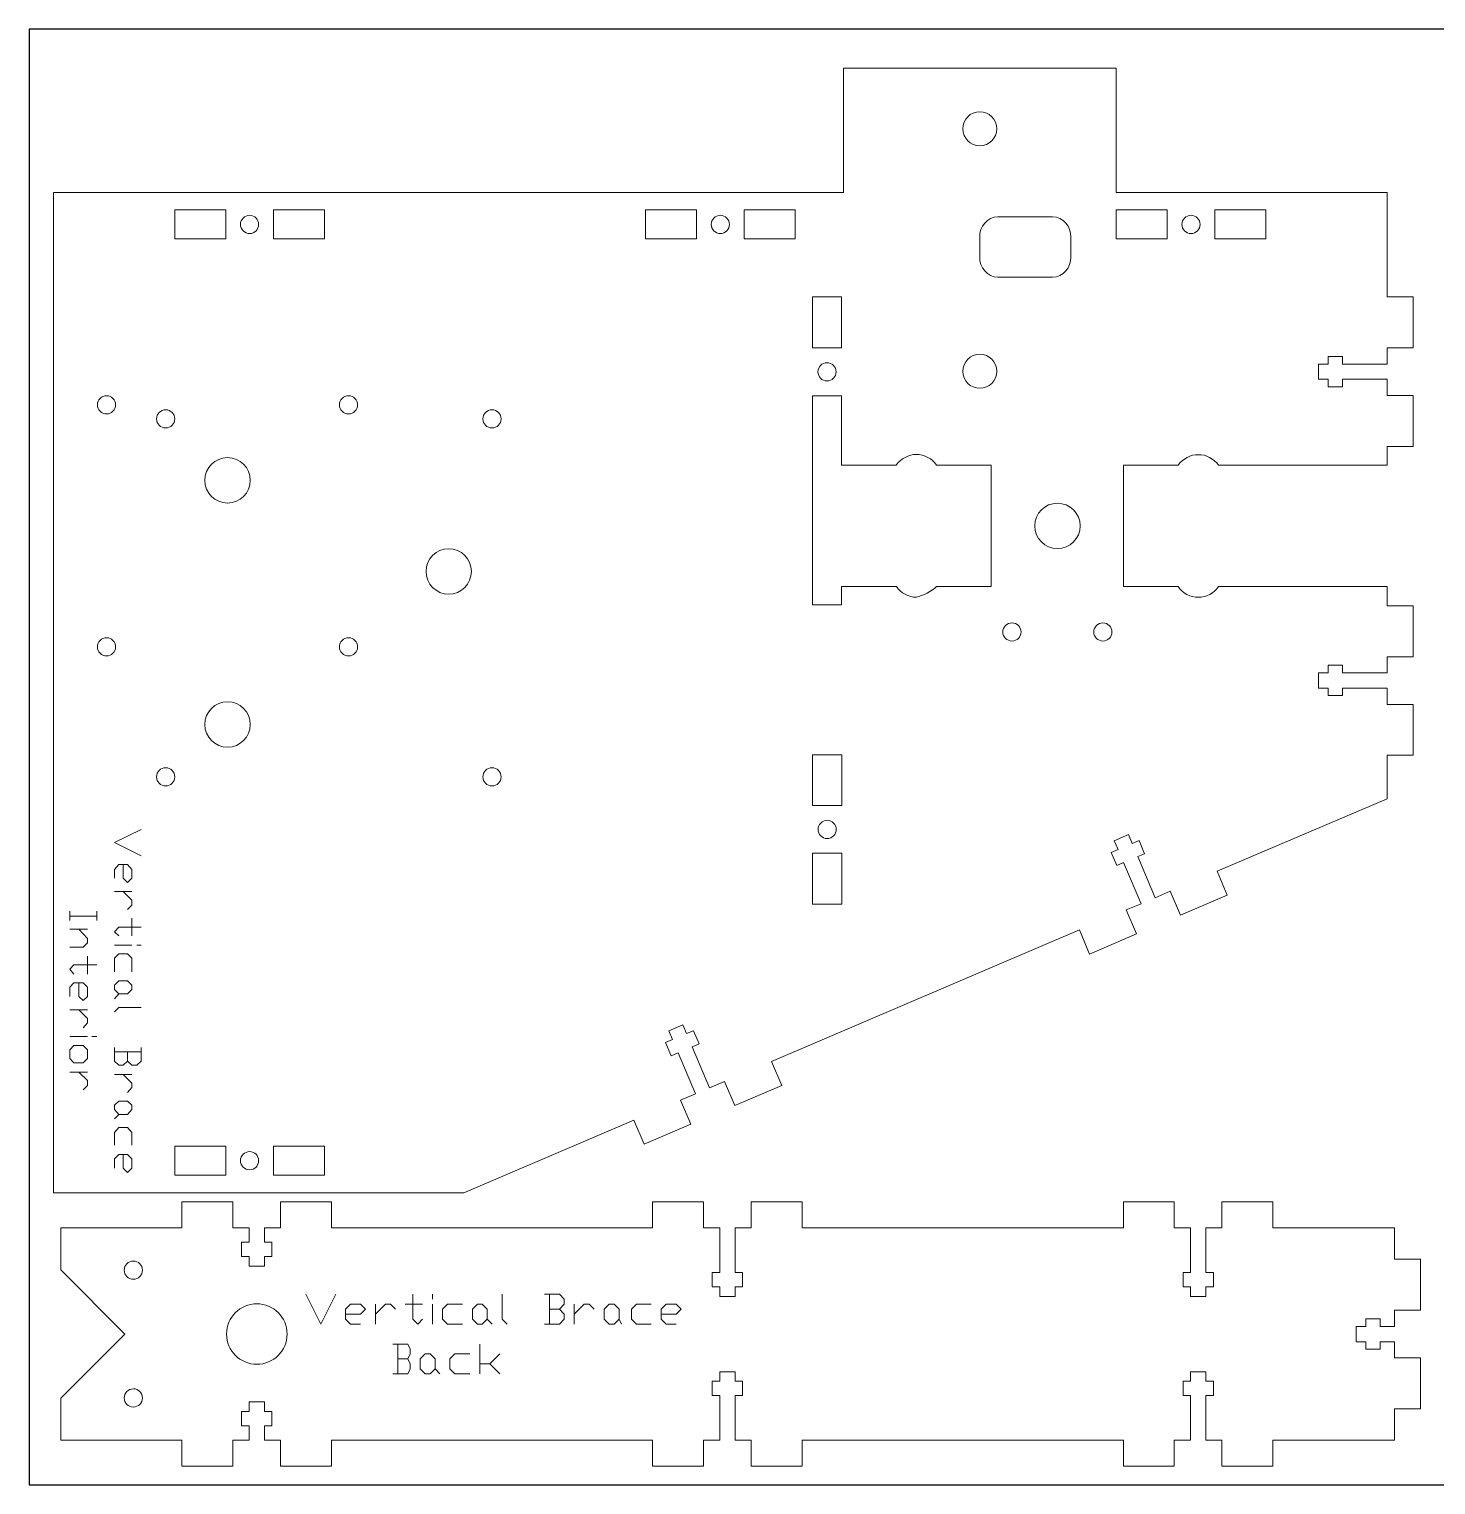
# Model space of a CAD drawing. Header units: inches. Extents: x -9.5 to 14.5, y -6 to 6.
# Drawn here: x -9.5 to 2.09, y -6 to 6 of the extents above; entities that cross this region are included whole.
import ezdxf

# ---------------------------------------------------------------- set-up
doc = ezdxf.new("R2010")
doc.units = ezdxf.units.IN
doc.layers.get('0').update_dxf_attribs({"linetype": 'CONTINUOUS', "lineweight": 25, "true_color": 0x000000})
doc.layers.add('CUT_SHEET_6', color=179, linetype='CONTINUOUS', true_color=0x131326)

# ---------------------------------------------------------------- blocks, each defined once
blk = doc.blocks.new('BORDER')
for p, q in [((24, 0), (0, 0)), ((0, 0), (0, -12)), ((0, -12), (24, -12))]:
    blk.add_line(p, q)
blk = doc.blocks.new('vertbrace_a')
at = {"layer": 'CUT_SHEET_6', "color": 3, "lineweight": 15, "true_color": 0x00ff00}
for p, q in [((0.999, 0), (0.999, 0.215)), ((0.999, 0.215), (1.419, 0.215)), ((1.419, 0.215), (1.419, 0)), ((1.813, 0), (1.813, 0.215)), ((1.813, 0.215), (2.232, 0.215)), ((2.232, 0.215), (2.232, 0)), ((4.88, 0), (4.88, 0.215)), ((4.88, 0.215), (5.3, 0.215)), ((5.3, 0.215), (5.3, 0)), ((5.693, 0), (5.693, 0.215)), ((5.693, 0.215), (6.113, 0.215)), ((6.113, 0.215), (6.113, 0)), ((8.761, 0), (8.761, 0.215)), ((8.761, 0.215), (9.181, 0.215)), ((9.181, 0.215), (9.181, 0)), ((9.574, 0), (9.574, 0.215)), ((9.574, 0.215), (9.994, 0.215)), ((9.994, 0.215), (9.994, 0)), ((0, -0.345), (0, 0)), ((0, 0), (0.999, 0)), ((1.419, 0), (1.553, 0)), ((1.553, 0), (1.553, -0.118)), ((1.679, -0.118), (1.679, 0)), ((1.679, 0), (1.813, 0)), ((2.232, 0), (4.88, 0)), ((5.3, 0), (5.434, 0)), ((5.434, 0), (5.434, -0.368)), ((5.56, -0.368), (5.56, 0)), ((5.56, 0), (5.693, 0)), ((6.113, 0), (8.761, 0)), ((9.994, 0), (10.995, 0)), ((10.995, 0), (10.995, -0.258)), ((1.553, -0.118), (1.491, -0.118)), ((1.491, -0.118), (1.491, -0.236)), ((1.741, -0.118), (1.679, -0.118)), ((1.741, -0.236), (1.741, -0.118)), ((9.181, 0), (9.315, 0)), ((9.315, 0), (9.315, -0.368)), ((9.441, -0.368), (9.441, 0)), ((9.441, 0), (9.574, 0)), ((1.491, -0.236), (1.553, -0.236)), ((1.553, -0.236), (1.553, -0.315)), ((1.679, -0.315), (1.679, -0.236)), ((1.679, -0.236), (1.741, -0.236)), ((0.53, -0.875), (0, -0.345)), ((1.553, -0.315), (1.679, -0.315)), ((10.995, -0.258), (11.21, -0.258)), ((11.21, -0.258), (11.21, -0.678)), ((5.434, -0.368), (5.372, -0.368)), ((5.372, -0.368), (5.372, -0.486)), ((5.622, -0.368), (5.56, -0.368)), ((5.622, -0.486), (5.622, -0.368)), ((9.315, -0.368), (9.253, -0.368)), ((9.253, -0.368), (9.253, -0.486)), ((9.503, -0.368), (9.441, -0.368)), ((9.503, -0.486), (9.503, -0.368)), ((5.372, -0.486), (5.434, -0.486)), ((5.434, -0.486), (5.434, -0.565)), ((5.434, -0.565), (5.56, -0.565)), ((5.56, -0.565), (5.56, -0.486)), ((5.56, -0.486), (5.622, -0.486)), ((9.253, -0.486), (9.315, -0.486)), ((9.315, -0.486), (9.315, -0.565)), ((9.315, -0.565), (9.441, -0.565)), ((9.441, -0.565), (9.441, -0.486)), ((9.441, -0.486), (9.503, -0.486)), ((11.21, -0.678), (10.995, -0.678)), ((10.995, -0.678), (10.995, -0.812)), ((10.759, -0.812), (10.68, -0.812)), ((10.68, -0.812), (10.68, -0.938)), ((10.877, -0.75), (10.759, -0.75)), ((10.759, -0.75), (10.759, -0.812)), ((10.877, -0.812), (10.877, -0.75)), ((10.995, -0.812), (10.877, -0.812)), ((0, -1.404), (0.53, -0.875)), ((10.68, -0.938), (10.759, -0.938)), ((10.759, -0.938), (10.759, -1)), ((10.877, -1), (10.877, -0.938)), ((10.877, -0.938), (10.995, -0.938)), ((10.995, -0.938), (10.995, -1.071)), ((10.759, -1), (10.877, -1)), ((10.995, -1.071), (11.21, -1.071)), ((11.21, -1.071), (11.21, -1.491)), ((5.56, -1.185), (5.434, -1.185)), ((5.434, -1.185), (5.434, -1.263)), ((5.56, -1.263), (5.56, -1.185)), ((9.441, -1.185), (9.315, -1.185)), ((9.315, -1.185), (9.315, -1.263)), ((9.441, -1.263), (9.441, -1.185)), ((5.434, -1.263), (5.372, -1.263)), ((5.372, -1.263), (5.372, -1.381)), ((5.622, -1.263), (5.56, -1.263)), ((5.622, -1.381), (5.622, -1.263)), ((9.315, -1.263), (9.253, -1.263)), ((9.253, -1.263), (9.253, -1.381)), ((9.503, -1.263), (9.441, -1.263)), ((9.503, -1.381), (9.503, -1.263)), ((0, -1.749), (0, -1.404)), ((1.679, -1.434), (1.553, -1.434)), ((1.553, -1.434), (1.553, -1.513)), ((1.679, -1.513), (1.679, -1.434)), ((5.372, -1.381), (5.434, -1.381)), ((5.434, -1.381), (5.434, -1.749)), ((5.56, -1.749), (5.56, -1.381)), ((5.56, -1.381), (5.622, -1.381)), ((9.253, -1.381), (9.315, -1.381)), ((9.315, -1.381), (9.315, -1.749)), ((9.441, -1.749), (9.441, -1.381)), ((9.441, -1.381), (9.503, -1.381)), ((1.553, -1.513), (1.491, -1.513)), ((1.491, -1.513), (1.491, -1.631)), ((1.741, -1.513), (1.679, -1.513)), ((1.741, -1.631), (1.741, -1.513)), ((11.21, -1.491), (10.995, -1.491)), ((10.995, -1.491), (10.995, -1.749)), ((1.491, -1.631), (1.553, -1.631)), ((1.553, -1.631), (1.553, -1.749)), ((1.679, -1.749), (1.679, -1.631)), ((1.679, -1.631), (1.741, -1.631)), ((0.999, -1.749), (0, -1.749)), ((0.999, -1.964), (0.999, -1.749)), ((1.553, -1.749), (1.419, -1.749)), ((1.419, -1.749), (1.419, -1.964)), ((1.813, -1.749), (1.679, -1.749)), ((1.813, -1.964), (1.813, -1.749)), ((4.88, -1.749), (2.232, -1.749)), ((2.232, -1.749), (2.232, -1.964)), ((4.88, -1.964), (4.88, -1.749)), ((5.434, -1.749), (5.3, -1.749)), ((5.3, -1.749), (5.3, -1.964)), ((5.693, -1.749), (5.56, -1.749)), ((5.693, -1.964), (5.693, -1.749)), ((8.761, -1.749), (6.113, -1.749)), ((6.113, -1.749), (6.113, -1.964)), ((8.761, -1.964), (8.761, -1.749)), ((9.315, -1.749), (9.181, -1.749)), ((9.181, -1.749), (9.181, -1.964)), ((9.574, -1.749), (9.441, -1.749)), ((9.574, -1.964), (9.574, -1.749)), ((10.995, -1.749), (9.994, -1.749)), ((9.994, -1.749), (9.994, -1.964)), ((1.419, -1.964), (0.999, -1.964)), ((2.232, -1.964), (1.813, -1.964)), ((5.3, -1.964), (4.88, -1.964)), ((6.113, -1.964), (5.693, -1.964)), ((9.181, -1.964), (8.761, -1.964)), ((9.994, -1.964), (9.574, -1.964))]:
    blk.add_line(p, q, dxfattribs=at)
at = {"layer": 'CUT_SHEET_6', "color": 7, "lineweight": 15, "true_color": 0xffffff}
for p, q in [((2.021, -0.547), (2.144, -0.793)), ((2.144, -0.793), (2.267, -0.547)), ((2.902, -0.547), (2.902, -0.752)), ((3.066, -0.588), (3.066, -0.547)), ((3.64, -0.547), (3.64, -0.752)), ((4.111, -0.547), (3.988, -0.547)), ((4.029, -0.547), (4.029, -0.793)), ((4.152, -0.588), (4.111, -0.547)), ((4.152, -0.629), (4.152, -0.588)), ((2.39, -0.629), (2.349, -0.67)), ((2.349, -0.67), (2.349, -0.752)), ((2.349, -0.711), (2.472, -0.711)), ((2.472, -0.629), (2.39, -0.629)), ((2.513, -0.67), (2.472, -0.629)), ((2.472, -0.711), (2.513, -0.67)), ((2.595, -0.711), (2.677, -0.629)), ((2.595, -0.793), (2.595, -0.629)), ((2.677, -0.629), (2.718, -0.629)), ((2.718, -0.629), (2.759, -0.67)), ((2.841, -0.629), (2.984, -0.629)), ((3.066, -0.793), (3.066, -0.629)), ((3.189, -0.629), (3.148, -0.67)), ((3.148, -0.67), (3.148, -0.752)), ((3.312, -0.629), (3.189, -0.629)), ((3.394, -0.67), (3.435, -0.629)), ((3.394, -0.752), (3.394, -0.67)), ((3.435, -0.629), (3.476, -0.629)), ((3.476, -0.629), (3.517, -0.67)), ((3.517, -0.67), (3.517, -0.752)), ((4.111, -0.67), (4.029, -0.67)), ((4.111, -0.67), (4.152, -0.629)), ((4.152, -0.711), (4.111, -0.67)), ((4.152, -0.752), (4.152, -0.711)), ((4.234, -0.711), (4.316, -0.629)), ((4.234, -0.793), (4.234, -0.629)), ((4.316, -0.629), (4.357, -0.629)), ((4.357, -0.629), (4.398, -0.67)), ((4.48, -0.67), (4.521, -0.629)), ((4.48, -0.752), (4.48, -0.67)), ((4.521, -0.629), (4.562, -0.629)), ((4.562, -0.629), (4.603, -0.67)), ((4.603, -0.67), (4.603, -0.752)), ((4.746, -0.629), (4.705, -0.67)), ((4.705, -0.67), (4.705, -0.752)), ((4.869, -0.629), (4.746, -0.629)), ((4.992, -0.629), (4.951, -0.67)), ((4.951, -0.67), (4.951, -0.752)), ((4.951, -0.711), (5.074, -0.711)), ((5.074, -0.629), (4.992, -0.629)), ((5.115, -0.67), (5.074, -0.629)), ((5.074, -0.711), (5.115, -0.67)), ((2.349, -0.752), (2.39, -0.793)), ((2.39, -0.793), (2.472, -0.793)), ((2.902, -0.752), (2.943, -0.793)), ((2.943, -0.793), (2.984, -0.752)), ((3.148, -0.752), (3.189, -0.793)), ((3.189, -0.793), (3.312, -0.793)), ((3.435, -0.793), (3.394, -0.752)), ((3.476, -0.793), (3.435, -0.793)), ((3.517, -0.752), (3.476, -0.793)), ((3.517, -0.752), (3.558, -0.793)), ((3.64, -0.752), (3.681, -0.793)), ((3.988, -0.793), (4.111, -0.793)), ((4.111, -0.793), (4.152, -0.752)), ((4.521, -0.793), (4.48, -0.752)), ((4.562, -0.793), (4.521, -0.793)), ((4.603, -0.752), (4.562, -0.793)), ((4.603, -0.752), (4.623, -0.793)), ((4.705, -0.752), (4.746, -0.793)), ((4.746, -0.793), (4.869, -0.793)), ((4.951, -0.752), (4.992, -0.793)), ((4.992, -0.793), (5.074, -0.793)), ((2.861, -0.957), (2.738, -0.957)), ((2.779, -0.957), (2.779, -1.202)), ((2.882, -0.998), (2.861, -0.957)), ((3.455, -1.202), (3.455, -0.957)), ((2.861, -1.079), (2.779, -1.079)), ((2.861, -1.079), (2.882, -1.038)), ((2.882, -1.12), (2.861, -1.079)), ((2.882, -1.038), (2.882, -0.998)), ((2.964, -1.079), (3.005, -1.038)), ((2.964, -1.161), (2.964, -1.079)), ((3.005, -1.038), (3.046, -1.038)), ((3.046, -1.038), (3.086, -1.079)), ((3.086, -1.079), (3.086, -1.161)), ((3.25, -1.038), (3.209, -1.079)), ((3.209, -1.079), (3.209, -1.161)), ((3.373, -1.038), (3.25, -1.038)), ((3.537, -1.12), (3.619, -1.038)), ((2.861, -1.202), (2.882, -1.161)), ((2.882, -1.161), (2.882, -1.12)), ((3.005, -1.202), (2.964, -1.161)), ((3.086, -1.161), (3.046, -1.202)), ((3.086, -1.161), (3.127, -1.202)), ((3.209, -1.161), (3.25, -1.202)), ((3.455, -1.12), (3.537, -1.12)), ((3.537, -1.12), (3.619, -1.202)), ((2.738, -1.202), (2.861, -1.202)), ((3.046, -1.202), (3.005, -1.202)), ((3.25, -1.202), (3.373, -1.202))]:
    blk.add_line(p, q, dxfattribs=at)
at = {"layer": 'CUT_SHEET_6', "color": 1, "lineweight": 15, "true_color": 0xff0000}
for points in [[(0.599, -0.273), (0.557, -0.273), (0.524, -0.306), (0.524, -0.348)], [(0.524, -0.348), (0.524, -0.389), (0.557, -0.423), (0.599, -0.423)], [(0.674, -0.348), (0.674, -0.306), (0.64, -0.273), (0.599, -0.273)], [(0.599, -0.423), (0.64, -0.423), (0.674, -0.389), (0.674, -0.348)], [(1.617, -0.625), (1.479, -0.625), (1.367, -0.737), (1.367, -0.875)], [(1.866, -0.875), (1.866, -0.737), (1.755, -0.625), (1.617, -0.625)], [(1.367, -0.875), (1.367, -1.013), (1.479, -1.124), (1.617, -1.124)], [(1.617, -1.124), (1.755, -1.124), (1.866, -1.013), (1.866, -0.875)], [(0.599, -1.326), (0.557, -1.327), (0.524, -1.36), (0.524, -1.401)], [(0.524, -1.401), (0.524, -1.443), (0.557, -1.476), (0.599, -1.476)], [(0.674, -1.401), (0.674, -1.36), (0.64, -1.326), (0.599, -1.326)], [(0.599, -1.476), (0.64, -1.476), (0.674, -1.443), (0.674, -1.401)]]:
    blk.add_open_spline(points, degree=3, dxfattribs=at)

msp = doc.modelspace()

# ---------------------------------------------------------------- linework, layer by layer
at = {"layer": 'CUT_SHEET_6', "color": 3, "lineweight": 15, "true_color": 0x00ff00}
for p, q in [((-2.79, 4.654), (-2.79, 5.677)), ((-2.79, 5.677), (-0.541, 5.677)), ((-0.541, 5.677), (-0.541, 4.654)), ((-1.666, 5.319), (-1.666, 5.319)), ((-1.525, 5.178), (-1.525, 5.178)), ((-9.302, -3.592), (-9.302, 4.654)), ((-9.302, 4.654), (-2.79, 4.654)), ((-0.541, 4.654), (1.692, 4.654)), ((1.692, 4.654), (1.692, 3.793)), ((-1.516, 4.454), (-1.066, 4.454)), ((-1.666, 4.121), (-1.666, 4.287)), ((-0.916, 4.287), (-0.916, 4.121)), ((-1.066, 3.954), (-1.516, 3.954)), ((-3.045, 3.792), (-2.805, 3.792)), ((-3.045, 3.372), (-3.045, 3.792)), ((-2.805, 3.792), (-2.805, 3.372)), ((1.692, 3.793), (1.907, 3.793)), ((1.907, 3.793), (1.907, 3.373)), ((-2.805, 3.372), (-3.045, 3.372)), ((1.907, 3.373), (1.692, 3.373)), ((1.692, 3.373), (1.692, 3.239)), ((-2.925, 3.25), (-2.925, 3.25)), ((-1.666, 3.32), (-1.666, 3.32)), ((1.325, 3.301), (1.206, 3.301)), ((1.206, 3.301), (1.206, 3.239)), ((1.325, 3.239), (1.325, 3.301)), ((-1.806, 3.179), (-1.806, 3.179)), ((-1.525, 3.179), (-1.525, 3.179)), ((1.206, 3.239), (1.128, 3.239)), ((1.128, 3.239), (1.128, 3.114)), ((1.692, 3.239), (1.325, 3.239)), ((-1.666, 3.039), (-1.666, 3.039)), ((1.128, 3.114), (1.206, 3.114)), ((1.206, 3.114), (1.206, 3.052)), ((1.206, 3.052), (1.325, 3.052)), ((1.325, 3.052), (1.325, 3.114)), ((1.325, 3.114), (1.692, 3.114)), ((1.692, 3.114), (1.692, 2.98)), ((-8.94, 2.903), (-8.94, 2.903)), ((-3.045, 1.253), (-3.045, 2.978)), ((-3.045, 2.978), (-2.805, 2.978)), ((-2.805, 2.978), (-2.805, 2.405)), ((1.692, 2.98), (1.907, 2.98)), ((1.907, 2.98), (1.907, 2.56)), ((-8.303, 2.787), (-8.303, 2.787)), ((-5.687, 2.862), (-5.687, 2.862)), ((-5.612, 2.787), (-5.612, 2.787)), ((1.907, 2.56), (1.692, 2.56)), ((1.692, 2.56), (1.692, 2.405)), ((-2.805, 2.405), (-2.354, 2.405)), ((-2.022, 2.405), (-1.571, 2.405)), ((-1.571, 2.405), (-1.571, 1.406)), ((-0.029, 2.405), (-0.481, 2.405)), ((-0.481, 2.405), (-0.481, 1.405)), ((1.692, 2.405), (0.301, 2.405)), ((-7.68, 2.281), (-7.68, 2.281)), ((-2.805, 1.406), (-2.805, 1.253)), ((-2.353, 1.405), (-2.805, 1.406)), ((-1.571, 1.406), (-2.022, 1.405)), ((-0.481, 1.405), (-0.03, 1.405)), ((0.302, 1.405), (1.692, 1.405)), ((1.692, 1.405), (1.692, 1.247)), ((-2.805, 1.253), (-3.045, 1.253)), ((1.692, 1.247), (1.907, 1.247)), ((1.907, 1.247), (1.907, 0.827)), ((1.325, 0.756), (1.206, 0.756)), ((1.206, 0.756), (1.206, 0.694)), ((1.325, 0.694), (1.325, 0.756)), ((1.907, 0.827), (1.692, 0.827)), ((1.692, 0.827), (1.692, 0.694)), ((1.206, 0.694), (1.128, 0.694)), ((1.128, 0.694), (1.128, 0.568)), ((1.692, 0.694), (1.325, 0.694)), ((1.128, 0.568), (1.206, 0.568)), ((1.206, 0.568), (1.206, 0.506)), ((1.206, 0.506), (1.325, 0.506)), ((1.325, 0.506), (1.325, 0.568)), ((1.325, 0.568), (1.692, 0.568)), ((1.692, 0.568), (1.692, 0.434)), ((1.692, 0.434), (1.907, 0.434)), ((1.907, 0.434), (1.907, 0.014)), ((1.907, 0.014), (1.692, 0.014)), ((1.692, 0.014), (1.692, -0.344)), ((-5.687, -0.089), (-5.687, -0.089)), ((-8.303, -0.164), (-8.303, -0.164)), ((-5.612, -0.164), (-5.612, -0.164)), ((1.692, -0.344), (0.29, -0.942)), ((1.692, -0.344), (1.692, -0.344)), ((-0.441, -0.64), (-0.557, -0.69)), ((-0.557, -0.69), (-0.526, -0.762)), ((-0.41, -0.713), (-0.441, -0.64)), ((-0.353, -0.688), (-0.41, -0.713)), ((-0.307, -0.797), (-0.353, -0.688)), ((-0.526, -0.762), (-0.583, -0.786)), ((-0.583, -0.786), (-0.537, -0.895)), ((-0.364, -0.821), (-0.307, -0.797)), ((-0.219, -1.16), (-0.364, -0.821)), ((-0.537, -0.895), (-0.48, -0.871)), ((-0.48, -0.871), (-0.335, -1.209)), ((0.29, -0.942), (0.374, -1.14)), ((-0.096, -1.107), (-0.219, -1.16)), ((-0.012, -1.305), (-0.096, -1.107)), ((0.374, -1.14), (-0.012, -1.305)), ((-0.335, -1.209), (-0.458, -1.261)), ((-0.458, -1.261), (-0.374, -1.459)), ((-0.844, -1.426), (-3.384, -2.51)), ((-0.76, -1.624), (-0.844, -1.426)), ((-0.374, -1.459), (-0.76, -1.624)), ((-4.114, -2.208), (-4.23, -2.257)), ((-4.23, -2.257), (-4.199, -2.33)), ((-4.084, -2.28), (-4.114, -2.208)), ((-4.027, -2.256), (-4.084, -2.28)), ((-3.98, -2.364), (-4.027, -2.256)), ((-4.199, -2.33), (-4.256, -2.354)), ((-4.256, -2.354), (-4.21, -2.462)), ((-4.037, -2.389), (-3.98, -2.364)), ((-3.893, -2.727), (-4.037, -2.389)), ((-4.21, -2.462), (-4.153, -2.438)), ((-4.153, -2.438), (-4.009, -2.776)), ((-3.384, -2.51), (-3.299, -2.707)), ((-3.77, -2.675), (-3.893, -2.727)), ((-3.685, -2.872), (-3.77, -2.675)), ((-3.299, -2.707), (-3.685, -2.872)), ((-4.009, -2.776), (-4.132, -2.829)), ((-4.132, -2.829), (-4.047, -3.027)), ((-4.518, -2.994), (-5.92, -3.592)), ((-4.433, -3.191), (-4.518, -2.994)), ((-4.047, -3.027), (-4.433, -3.191)), ((-5.92, -3.592), (-9.302, -3.592))]:
    msp.add_line(p, q, dxfattribs=at)
at = {"layer": 'CUT_SHEET_6', "color": 1, "lineweight": 15, "true_color": 0xff0000}
for p, q in [((-7.883, 4.51), (-8.302, 4.51)), ((-8.302, 4.51), (-8.302, 4.27)), ((-7.883, 4.27), (-7.883, 4.51)), ((-7.069, 4.51), (-7.489, 4.51)), ((-7.489, 4.51), (-7.489, 4.27)), ((-7.069, 4.27), (-7.069, 4.51)), ((-4.002, 4.51), (-4.421, 4.51)), ((-4.421, 4.51), (-4.421, 4.27)), ((-4.002, 4.27), (-4.002, 4.51)), ((-3.188, 4.51), (-3.608, 4.51)), ((-3.608, 4.51), (-3.608, 4.27)), ((-3.188, 4.27), (-3.188, 4.51)), ((-0.121, 4.51), (-0.541, 4.51)), ((-0.541, 4.51), (-0.541, 4.27)), ((-0.121, 4.27), (-0.121, 4.51)), ((0.692, 4.51), (0.273, 4.51)), ((0.273, 4.51), (0.273, 4.27)), ((0.692, 4.27), (0.692, 4.51)), ((-8.302, 4.27), (-7.883, 4.27)), ((-7.489, 4.27), (-7.069, 4.27)), ((-4.421, 4.27), (-4.002, 4.27)), ((-3.608, 4.27), (-3.188, 4.27)), ((-0.541, 4.27), (-0.121, 4.27)), ((0.273, 4.27), (0.692, 4.27)), ((-1.213, 1.905), (-1.213, 1.905)), ((-1.026, 1.718), (-1.026, 1.718)), ((-8.055, 0.268), (-8.055, 0.268)), ((-7.868, 0.081), (-7.868, 0.081)), ((-3.044, 0.019), (-2.804, 0.019)), ((-3.044, -0.4), (-3.044, 0.019)), ((-2.804, 0.019), (-2.804, -0.4)), ((-2.804, -0.4), (-3.044, -0.4)), ((-3.044, -0.794), (-2.804, -0.794)), ((-3.044, -1.214), (-3.044, -0.794)), ((-2.804, -0.794), (-2.804, -1.214)), ((-2.804, -1.214), (-3.044, -1.214)), ((-7.883, -3.208), (-8.302, -3.208)), ((-8.302, -3.208), (-8.302, -3.447)), ((-7.883, -3.447), (-7.883, -3.208)), ((-7.069, -3.208), (-7.489, -3.208)), ((-7.489, -3.208), (-7.489, -3.447)), ((-7.069, -3.447), (-7.069, -3.208)), ((-8.302, -3.447), (-7.883, -3.447)), ((-7.489, -3.447), (-7.069, -3.447))]:
    msp.add_line(p, q, dxfattribs=at)
at = {"layer": 'CUT_SHEET_6', "color": 7, "lineweight": 15, "true_color": 0xffffff}
for p, q in [((-8.58, -0.597), (-8.799, -0.704)), ((-8.799, -0.704), (-8.58, -0.815)), ((-8.763, -0.887), (-8.799, -0.927)), ((-8.799, -0.927), (-8.799, -0.998)), ((-8.692, -0.887), (-8.763, -0.887)), ((-8.727, -0.887), (-8.727, -0.998)), ((-8.656, -0.927), (-8.692, -0.887)), ((-8.656, -0.998), (-8.656, -0.927)), ((-8.727, -0.998), (-8.692, -1.034)), ((-8.692, -1.034), (-8.656, -0.998)), ((-8.799, -1.11), (-8.656, -1.11)), ((-8.727, -1.11), (-8.656, -1.181)), ((-8.656, -1.181), (-8.656, -1.222)), ((-9.169, -1.272), (-9.169, -1.348)), ((-8.946, -1.313), (-9.169, -1.313)), ((-8.946, -1.272), (-8.946, -1.348)), ((-8.656, -1.222), (-8.692, -1.257)), ((-9.169, -1.419), (-9.022, -1.419)), ((-9.093, -1.419), (-9.022, -1.496)), ((-8.763, -1.404), (-8.799, -1.44)), ((-8.799, -1.44), (-8.763, -1.475)), ((-8.58, -1.404), (-8.763, -1.404)), ((-8.656, -1.328), (-8.656, -1.475)), ((-9.022, -1.531), (-9.057, -1.567)), ((-9.022, -1.496), (-9.022, -1.531)), ((-8.799, -1.551), (-8.656, -1.551)), ((-8.616, -1.551), (-8.58, -1.551)), ((-9.057, -1.567), (-9.169, -1.567)), ((-9.022, -1.643), (-9.022, -1.79)), ((-8.763, -1.623), (-8.799, -1.658)), ((-8.799, -1.658), (-8.799, -1.77)), ((-8.692, -1.623), (-8.763, -1.623)), ((-8.656, -1.658), (-8.692, -1.623)), ((-8.656, -1.77), (-8.656, -1.658)), ((-9.134, -1.714), (-9.169, -1.749)), ((-9.169, -1.749), (-9.134, -1.79)), ((-8.946, -1.714), (-9.134, -1.714)), ((-9.134, -1.861), (-9.169, -1.897)), ((-9.169, -1.897), (-9.169, -1.973)), ((-9.057, -1.861), (-9.134, -1.861)), ((-9.093, -1.861), (-9.093, -1.973)), ((-9.022, -1.897), (-9.057, -1.861)), ((-9.022, -1.973), (-9.022, -1.897)), ((-8.799, -1.881), (-8.763, -1.846)), ((-8.799, -1.917), (-8.799, -1.881)), ((-8.763, -1.952), (-8.799, -1.917)), ((-8.763, -1.846), (-8.692, -1.846)), ((-8.692, -1.846), (-8.656, -1.881)), ((-8.656, -1.917), (-8.692, -1.952)), ((-8.656, -1.881), (-8.656, -1.917)), ((-9.093, -1.973), (-9.057, -2.008)), ((-9.057, -2.008), (-9.022, -1.973)), ((-8.763, -1.952), (-8.799, -1.993)), ((-8.692, -1.952), (-8.763, -1.952)), ((-9.169, -2.084), (-9.022, -2.084)), ((-9.093, -2.084), (-9.022, -2.155)), ((-9.022, -2.155), (-9.022, -2.191)), ((-8.763, -2.064), (-8.799, -2.1)), ((-8.58, -2.064), (-8.763, -2.064)), ((-9.022, -2.191), (-9.057, -2.232)), ((-9.169, -2.303), (-9.022, -2.303)), ((-9.169, -2.414), (-9.134, -2.379)), ((-9.134, -2.379), (-9.057, -2.379)), ((-9.057, -2.379), (-9.022, -2.414)), ((-8.986, -2.303), (-8.946, -2.303)), ((-8.799, -2.394), (-8.799, -2.506)), ((-8.58, -2.506), (-8.58, -2.394)), ((-9.169, -2.485), (-9.169, -2.414)), ((-9.134, -2.521), (-9.169, -2.485)), ((-9.022, -2.485), (-9.057, -2.521)), ((-9.022, -2.414), (-9.022, -2.485)), ((-8.58, -2.43), (-8.799, -2.43)), ((-8.799, -2.506), (-8.763, -2.541)), ((-8.727, -2.541), (-8.692, -2.506)), ((-8.692, -2.506), (-8.692, -2.43)), ((-8.692, -2.506), (-8.656, -2.541)), ((-8.616, -2.541), (-8.58, -2.506)), ((-9.169, -2.597), (-9.022, -2.597)), ((-9.057, -2.521), (-9.134, -2.521)), ((-9.093, -2.597), (-9.022, -2.668)), ((-8.799, -2.617), (-8.656, -2.617)), ((-8.763, -2.541), (-8.727, -2.541)), ((-8.727, -2.617), (-8.656, -2.688)), ((-8.656, -2.541), (-8.616, -2.541)), ((-9.022, -2.709), (-9.057, -2.744)), ((-9.022, -2.668), (-9.022, -2.709)), ((-8.656, -2.724), (-8.692, -2.765)), ((-8.656, -2.688), (-8.656, -2.724)), ((-8.799, -2.871), (-8.763, -2.836)), ((-8.799, -2.907), (-8.799, -2.871)), ((-8.763, -2.836), (-8.692, -2.836)), ((-8.692, -2.836), (-8.656, -2.871)), ((-8.656, -2.871), (-8.656, -2.907)), ((-8.763, -2.947), (-8.799, -2.907)), ((-8.763, -2.947), (-8.799, -2.983)), ((-8.692, -2.947), (-8.763, -2.947)), ((-8.656, -2.907), (-8.692, -2.947)), ((-8.763, -3.054), (-8.799, -3.095)), ((-8.799, -3.095), (-8.799, -3.201)), ((-8.692, -3.054), (-8.763, -3.054)), ((-8.656, -3.095), (-8.692, -3.054)), ((-8.656, -3.201), (-8.656, -3.095)), ((-8.763, -3.277), (-8.799, -3.313)), ((-8.799, -3.313), (-8.799, -3.389)), ((-8.692, -3.277), (-8.763, -3.277)), ((-8.727, -3.277), (-8.727, -3.389)), ((-8.656, -3.313), (-8.692, -3.277)), ((-8.656, -3.389), (-8.656, -3.313)), ((-8.727, -3.389), (-8.692, -3.424)), ((-8.692, -3.424), (-8.656, -3.389))]:
    msp.add_line(p, q, dxfattribs=at)
at = {"layer": 'CUT_SHEET_6', "color": 3, "lineweight": 15, "true_color": 0x00ff00}
for points, degree in [([(-1.666, 5.319), (-1.743, 5.319), (-1.806, 5.256), (-1.806, 5.178)], 3), ([(-1.525, 5.178), (-1.525, 5.256), (-1.588, 5.319), (-1.666, 5.319)], 3), ([(-1.806, 5.178), (-1.806, 5.101), (-1.743, 5.038), (-1.666, 5.038)], 3), ([(-1.666, 5.038), (-1.588, 5.038), (-1.525, 5.101), (-1.525, 5.178)], 3), ([(-1.516, 4.454), (-1.603, 4.449), (-1.67, 4.374), (-1.666, 4.287)], 3), ([(-0.916, 4.287), (-0.912, 4.374), (-0.978, 4.449), (-1.066, 4.454)], 3), ([(-1.666, 4.121), (-1.67, 4.034), (-1.603, 3.959), (-1.516, 3.954)], 3), ([(-1.066, 3.954), (-0.978, 3.959), (-0.912, 4.034), (-0.916, 4.121)], 3), ([(-2.925, 3.25), (-2.966, 3.25), (-3, 3.217), (-3, 3.175)], 3), ([(-2.85, 3.175), (-2.85, 3.217), (-2.883, 3.25), (-2.925, 3.25)], 3), ([(-1.666, 3.32), (-1.743, 3.32), (-1.806, 3.257), (-1.806, 3.179)], 3), ([(-1.525, 3.179), (-1.525, 3.257), (-1.588, 3.32), (-1.666, 3.32)], 3), ([(-3, 3.175), (-3, 3.134), (-2.966, 3.1), (-2.925, 3.1)], 3), ([(-2.925, 3.1), (-2.883, 3.1), (-2.85, 3.134), (-2.85, 3.175)], 3), ([(-1.806, 3.179), (-1.806, 3.102), (-1.743, 3.039), (-1.666, 3.039)], 3), ([(-1.666, 3.039), (-1.588, 3.039), (-1.525, 3.102), (-1.525, 3.179)], 3), ([(-8.865, 2.978), (-8.907, 2.978), (-8.94, 2.944), (-8.94, 2.903)], 3), ([(-8.94, 2.903), (-8.94, 2.862), (-8.907, 2.828), (-8.865, 2.828)], 3), ([(-8.791, 2.903), (-8.791, 2.944), (-8.824, 2.978), (-8.865, 2.978)], 3), ([(-8.865, 2.978), (-8.865, 2.978), (-8.865, 2.978)], 2), ([(-8.865, 2.828), (-8.824, 2.828), (-8.791, 2.862), (-8.791, 2.903)], 3), ([(-6.87, 2.978), (-6.912, 2.978), (-6.945, 2.944), (-6.945, 2.903)], 3), ([(-6.945, 2.903), (-6.945, 2.862), (-6.912, 2.828), (-6.87, 2.828)], 3), ([(-6.795, 2.903), (-6.795, 2.944), (-6.829, 2.978), (-6.87, 2.978)], 3), ([(-6.87, 2.978), (-6.87, 2.978), (-6.87, 2.978)], 2), ([(-6.87, 2.828), (-6.829, 2.828), (-6.795, 2.862), (-6.795, 2.903)], 3), ([(-8.378, 2.862), (-8.419, 2.862), (-8.453, 2.829), (-8.453, 2.787)], 3), ([(-8.453, 2.787), (-8.453, 2.746), (-8.419, 2.713), (-8.378, 2.713)], 3), ([(-8.303, 2.787), (-8.303, 2.829), (-8.337, 2.862), (-8.378, 2.862)], 3), ([(-8.378, 2.713), (-8.337, 2.712), (-8.303, 2.746), (-8.303, 2.787)], 3), ([(-5.687, 2.862), (-5.729, 2.862), (-5.762, 2.829), (-5.762, 2.787)], 3), ([(-5.762, 2.787), (-5.762, 2.746), (-5.729, 2.713), (-5.687, 2.713)], 3), ([(-5.612, 2.787), (-5.612, 2.829), (-5.646, 2.862), (-5.687, 2.862)], 3), ([(-5.687, 2.713), (-5.646, 2.712), (-5.612, 2.746), (-5.612, 2.787)], 3), ([(-7.868, 2.468), (-7.971, 2.468), (-8.055, 2.384), (-8.055, 2.281)], 3), ([(-7.68, 2.281), (-7.68, 2.384), (-7.764, 2.468), (-7.868, 2.468)], 3), ([(-2.188, 2.493), (-2.248, 2.497), (-2.323, 2.457), (-2.354, 2.405)], 3), ([(-2.022, 2.405), (-2.053, 2.457), (-2.127, 2.497), (-2.188, 2.493)], 3), ([(0.136, 2.492), (0.076, 2.495), (0.002, 2.456), (-0.029, 2.405)], 3), ([(0.301, 2.405), (0.27, 2.456), (0.196, 2.495), (0.136, 2.492)], 3), ([(-8.055, 2.281), (-8.055, 2.177), (-7.971, 2.093), (-7.868, 2.093)], 3), ([(-7.868, 2.093), (-7.764, 2.093), (-7.68, 2.177), (-7.68, 2.281)], 3), ([(-7.868, 2.093), (-7.868, 2.093), (-7.868, 2.093), (-7.868, 2.093)], 3), ([(-6.044, 1.717), (-6.148, 1.717), (-6.231, 1.633), (-6.231, 1.53)], 3), ([(-5.857, 1.53), (-5.857, 1.633), (-5.941, 1.717), (-6.044, 1.717)], 3), ([(-6.231, 1.53), (-6.231, 1.426), (-6.148, 1.342), (-6.044, 1.342)], 3), ([(-6.044, 1.342), (-5.941, 1.342), (-5.857, 1.426), (-5.857, 1.53)], 3), ([(-5.857, 1.53), (-5.857, 1.53), (-5.857, 1.53)], 2), ([(-6.044, 1.342), (-6.044, 1.342), (-6.044, 1.342)], 2), ([(-2.353, 1.405), (-2.322, 1.354), (-2.248, 1.314), (-2.188, 1.318)], 3), ([(-2.188, 1.318), (-2.136, 1.327), (-2.059, 1.368), (-2.022, 1.405)], 3), ([(-0.03, 1.405), (0.001, 1.353), (0.075, 1.313), (0.136, 1.317)], 3), ([(0.136, 1.317), (0.197, 1.313), (0.271, 1.353), (0.302, 1.405)], 3), ([(-1.401, 1.106), (-1.442, 1.106), (-1.476, 1.072), (-1.476, 1.031)], 3), ([(-1.326, 1.031), (-1.326, 1.072), (-1.359, 1.106), (-1.401, 1.106)], 3), ([(-0.651, 1.105), (-0.692, 1.105), (-0.726, 1.072), (-0.726, 1.031)], 3), ([(-0.576, 1.031), (-0.576, 1.072), (-0.61, 1.105), (-0.651, 1.105)], 3), ([(-8.865, 0.983), (-8.907, 0.983), (-8.94, 0.949), (-8.94, 0.908)], 3), ([(-8.791, 0.908), (-8.791, 0.949), (-8.824, 0.983), (-8.865, 0.983)], 3), ([(-8.865, 0.983), (-8.865, 0.983), (-8.865, 0.983)], 2), ([(-6.87, 0.983), (-6.912, 0.983), (-6.945, 0.949), (-6.945, 0.908)], 3), ([(-6.795, 0.908), (-6.795, 0.949), (-6.829, 0.983), (-6.87, 0.983)], 3), ([(-1.476, 1.031), (-1.476, 0.989), (-1.442, 0.956), (-1.401, 0.956)], 3), ([(-1.401, 0.956), (-1.359, 0.956), (-1.326, 0.989), (-1.326, 1.031)], 3), ([(-0.726, 1.031), (-0.726, 0.989), (-0.692, 0.956), (-0.651, 0.956)], 3), ([(-0.651, 0.956), (-0.61, 0.956), (-0.576, 0.989), (-0.576, 1.031)], 3), ([(-8.94, 0.908), (-8.94, 0.866), (-8.907, 0.833), (-8.865, 0.833)], 3), ([(-8.865, 0.833), (-8.824, 0.833), (-8.791, 0.866), (-8.791, 0.908)], 3), ([(-6.945, 0.908), (-6.945, 0.866), (-6.912, 0.833), (-6.87, 0.833)], 3), ([(-6.87, 0.833), (-6.829, 0.833), (-6.795, 0.866), (-6.795, 0.908)], 3), ([(-8.378, -0.089), (-8.419, -0.089), (-8.453, -0.122), (-8.453, -0.164)], 3), ([(-8.303, -0.164), (-8.303, -0.122), (-8.337, -0.089), (-8.378, -0.089)], 3), ([(-5.687, -0.089), (-5.729, -0.089), (-5.762, -0.122), (-5.762, -0.164)], 3), ([(-5.612, -0.164), (-5.612, -0.122), (-5.646, -0.089), (-5.687, -0.089)], 3), ([(-8.453, -0.164), (-8.453, -0.205), (-8.419, -0.239), (-8.378, -0.239)], 3), ([(-8.378, -0.239), (-8.337, -0.239), (-8.303, -0.205), (-8.303, -0.164)], 3), ([(-5.762, -0.164), (-5.762, -0.205), (-5.729, -0.239), (-5.687, -0.239)], 3), ([(-5.687, -0.239), (-5.646, -0.239), (-5.612, -0.205), (-5.612, -0.164)], 3)]:
    msp.add_open_spline(points, degree=degree, dxfattribs=at)
at = {"layer": 'CUT_SHEET_6', "color": 1, "lineweight": 15, "true_color": 0xff0000}
for points in [[(-7.686, 4.465), (-7.727, 4.465), (-7.761, 4.431), (-7.761, 4.39)], [(-7.611, 4.39), (-7.611, 4.431), (-7.644, 4.465), (-7.686, 4.465)], [(-3.805, 4.465), (-3.846, 4.465), (-3.88, 4.431), (-3.88, 4.39)], [(-3.73, 4.39), (-3.73, 4.431), (-3.764, 4.465), (-3.805, 4.465)], [(0.076, 4.465), (0.034, 4.465), (0.001, 4.431), (0.001, 4.39)], [(0.151, 4.39), (0.151, 4.431), (0.117, 4.465), (0.076, 4.465)], [(-7.761, 4.39), (-7.761, 4.349), (-7.727, 4.315), (-7.686, 4.315)], [(-7.686, 4.315), (-7.644, 4.315), (-7.611, 4.349), (-7.611, 4.39)], [(-3.88, 4.39), (-3.88, 4.349), (-3.846, 4.315), (-3.805, 4.315)], [(-3.805, 4.315), (-3.764, 4.315), (-3.73, 4.349), (-3.73, 4.39)], [(0.001, 4.39), (0.001, 4.349), (0.034, 4.315), (0.076, 4.315)], [(0.076, 4.315), (0.117, 4.315), (0.151, 4.349), (0.151, 4.39)], [(-1.026, 2.092), (-1.129, 2.092), (-1.213, 2.009), (-1.213, 1.905)], [(-0.838, 1.905), (-0.838, 2.009), (-0.922, 2.092), (-1.026, 2.092)], [(-1.213, 1.905), (-1.213, 1.802), (-1.129, 1.718), (-1.026, 1.718)], [(-1.026, 1.718), (-0.922, 1.718), (-0.838, 1.802), (-0.838, 1.905)], [(-7.868, 0.456), (-7.971, 0.456), (-8.055, 0.372), (-8.055, 0.268)], [(-7.68, 0.268), (-7.68, 0.372), (-7.764, 0.456), (-7.868, 0.456)], [(-8.055, 0.268), (-8.055, 0.165), (-7.971, 0.081), (-7.868, 0.081)], [(-7.868, 0.081), (-7.764, 0.081), (-7.68, 0.165), (-7.68, 0.268)], [(-2.924, -0.522), (-2.966, -0.522), (-2.999, -0.556), (-2.999, -0.597)], [(-2.999, -0.597), (-2.999, -0.639), (-2.966, -0.672), (-2.924, -0.672)], [(-2.849, -0.597), (-2.849, -0.556), (-2.883, -0.522), (-2.924, -0.522)], [(-2.924, -0.672), (-2.883, -0.672), (-2.849, -0.639), (-2.849, -0.597)], [(-7.686, -3.253), (-7.727, -3.253), (-7.761, -3.286), (-7.761, -3.328)], [(-7.761, -3.328), (-7.761, -3.369), (-7.727, -3.403), (-7.686, -3.403)], [(-7.611, -3.328), (-7.611, -3.286), (-7.644, -3.253), (-7.686, -3.253)], [(-7.686, -3.403), (-7.644, -3.403), (-7.611, -3.369), (-7.611, -3.328)]]:
    msp.add_open_spline(points, degree=3, dxfattribs=at)

# ---------------------------------------------------------------- block references
msp.add_blockref('BORDER', (-9.503, 6))
at = {"layer": 'CUT_SHEET_6'}
msp.add_blockref('vertbrace_a', (-9.243, -3.882), dxfattribs=at)

doc.saveas('drawing.dxf')
